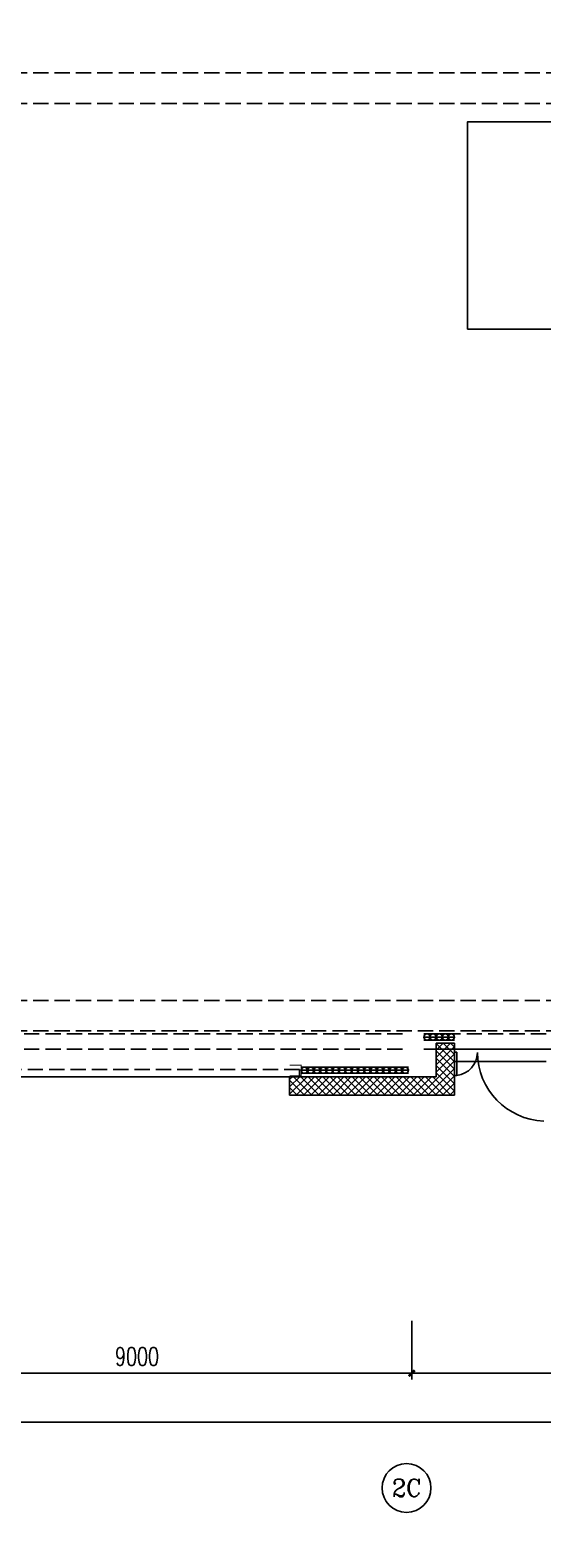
# Model space of a CAD drawing. Extents: x -474411 to 577939, y 0 to 1014176.
# Drawn here: x -153112 to -144715, y 632581 to 656878 of the extents above; entities that cross this region are included whole.
import ezdxf
from ezdxf.enums import TextEntityAlignment as Align

# ---------------------------------------------------------------- set-up
doc = ezdxf.new("R2010")
doc.units = 0
doc.header["$LTSCALE"] = 1000
doc.header["$MEASUREMENT"] = 0
doc.linetypes.add('10平面$0$DASH', pattern=[0.35, 0.25, -0.1])
doc.linetypes.add('DASH', pattern=[0.35, 0.25, -0.1])
doc.layers.get('Defpoints').update_dxf_attribs({"color": 210})
for name, color, linetype in [('10平面$0$WINDOW', 4, 'Continuous'), ('A-AXIS-D', 1, 'Continuous'), ('A-HATCH-2', 251, 'Continuous'), ('A-SFCE', 30, 'Continuous'), ('A-WINDOW', 140, 'Continuous'), ('AS-WALL', 40, 'Continuous'), ('AS-结构边线层', 200, 'Continuous'), ('DIM_SYMB', 3, 'Continuous'), ('PUB_HATCH', 8, 'Continuous'), ('PUB_TEXT', 7, 'Continuous')]:
    doc.layers.add(name, color=color, linetype=linetype)
doc.styles.add('_TCH_AXIS', font='COMPLEX', dxfattribs={"bigfont": 'GBCBIG'})
doc.styles.add('_TCH_DIM_T3', font='SIMPLEX', dxfattribs={"width": 0.705882, "bigfont": 'GBCBIG'})
doc.dimstyles.new('_TCH_ARCH&&100', dxfattribs={"dimtxt": 297.5, "dimasz": 100, "dimexe": 100, "dimexo": 100, "dimgap": 126.25, "dimtad": 1, "dimdec": 0, "dimzin": 0, "dimdsep": 46, "dimtxsty": '_TCH_DIM_T3', "dimblk": 'ARCHTICK', "dimcen": 0.09, "dimclrt": 7, "dimazin": 2, "dimtfac": 1, "dimtdec": 0, "dimtix": 1, "dimtmove": 2, "dimatfit": 3, "dimfxl": 0, "dimtolj": 1, "dimtzin": 0, "dimarcsym": 0})

# ---------------------------------------------------------------- blocks, each defined once
blk = doc.blocks.new('42343243')
at = {"color": 8, "linetype": '10平面$0$DASH'}
for p, q in [((-148694, 1222870), (-154014, 1222870)), ((-148694, 1222750), (-154014, 1222750))]:
    blk.add_line(p, q, dxfattribs=at)
at = {"color": 8, "linetype": 'Continuous'}
blk.add_line((-148694, 1222870), (-148694, 1222750), dxfattribs=at)
at = {"color": 8}
for p, q in [((-146154, 1222470), (-146154, 1222848)), ((-146117, 1222848), (-146154, 1222848)), ((-146117, 1222470), (-146117, 1222848)), ((-146117, 1222470), (-146154, 1222470))]:
    blk.add_line(p, q, dxfattribs=at)
for centre, major_axis, start_param, end_param in [((-144647, 1222467), (800, 800), 0.824655, 2.351373), ((-146155, 1222474), (-266, 266), 3.923323, 5.394768)]:
    blk.add_ellipse(centre, major_axis=major_axis, ratio=1, start_param=start_param, end_param=end_param, dxfattribs=at)
at = {"layer": '10平面$0$WINDOW', "color": 8}
blk.add_line((-144654, 1222620), (-146154, 1222620), dxfattribs=at)
at = {"layer": 'AS-WALL', "color": 8}
for p, q in [((-146154, 1223170), (-148854, 1223170)), ((-148854, 1222870), (-148854, 1223170)), ((-146154, 1222620), (-146154, 1223170)), ((-146454, 1222870), (-148854, 1222870)), ((-146454, 1222320), (-146454, 1222870)), ((-146154, 1222320), (-146154, 1222620)), ((-146454, 1222320), (-146154, 1222320))]:
    blk.add_line(p, q, dxfattribs=at)
at = {"layer": 'PUB_HATCH', "color": 8, "linetype": 'Continuous'}
for p, q in [((-148854, 1223167), (-148851, 1223170)), ((-148854, 1223047), (-148731, 1223170)), ((-148854, 1222927), (-148611, 1223170)), ((-148569, 1222870), (-148854, 1223155)), ((-148791, 1222870), (-148491, 1223170)), ((-148449, 1222870), (-148749, 1223170)), ((-148671, 1222870), (-148371, 1223170)), ((-148329, 1222870), (-148629, 1223170)), ((-148551, 1222870), (-148251, 1223170)), ((-148209, 1222870), (-148509, 1223170)), ((-148431, 1222870), (-148131, 1223170)), ((-148089, 1222870), (-148389, 1223170)), ((-148311, 1222870), (-148011, 1223170)), ((-147969, 1222870), (-148269, 1223170)), ((-148191, 1222870), (-147891, 1223170)), ((-147849, 1222870), (-148149, 1223170)), ((-148071, 1222870), (-147771, 1223170)), ((-147729, 1222870), (-148029, 1223170)), ((-147951, 1222870), (-147651, 1223170)), ((-147609, 1222870), (-147909, 1223170)), ((-147831, 1222870), (-147531, 1223170)), ((-147489, 1222870), (-147789, 1223170)), ((-147711, 1222870), (-147411, 1223170)), ((-147369, 1222870), (-147669, 1223170)), ((-147591, 1222870), (-147291, 1223170)), ((-147249, 1222870), (-147549, 1223170)), ((-147471, 1222870), (-147171, 1223170)), ((-147129, 1222870), (-147429, 1223170)), ((-147351, 1222870), (-147051, 1223170)), ((-147009, 1222870), (-147309, 1223170)), ((-147231, 1222870), (-146931, 1223170)), ((-146889, 1222870), (-147189, 1223170)), ((-147111, 1222870), (-146811, 1223170)), ((-146769, 1222870), (-147069, 1223170)), ((-146991, 1222870), (-146691, 1223170)), ((-146649, 1222870), (-146949, 1223170)), ((-146871, 1222870), (-146571, 1223170)), ((-146529, 1222870), (-146829, 1223170)), ((-146751, 1222870), (-146451, 1223170)), ((-146432, 1222893), (-146709, 1223170)), ((-146631, 1222870), (-146331, 1223170)), ((-146372, 1222953), (-146589, 1223170)), ((-146511, 1222870), (-146211, 1223170)), ((-146312, 1223013), (-146469, 1223170)), ((-146252, 1223073), (-146349, 1223170)), ((-146192, 1223133), (-146229, 1223170)), ((-146154, 1223095), (-146192, 1223133)), ((-148689, 1222870), (-148854, 1223035)), ((-148809, 1222870), (-148854, 1222915)), ((-146454, 1222807), (-146154, 1223107)), ((-146454, 1222687), (-146154, 1222987)), ((-146157, 1222618), (-146432, 1222893)), ((-146154, 1222735), (-146372, 1222953)), ((-146154, 1222855), (-146312, 1223013)), ((-146154, 1222975), (-146252, 1223073)), ((-146454, 1222567), (-146154, 1222867)), ((-146217, 1222558), (-146454, 1222795)), ((-146454, 1222447), (-146154, 1222747)), ((-146277, 1222498), (-146454, 1222675)), ((-146454, 1222327), (-146154, 1222627)), ((-146337, 1222438), (-146454, 1222555)), ((-146397, 1222378), (-146454, 1222435)), ((-146341, 1222320), (-146154, 1222507)), ((-146219, 1222320), (-146337, 1222438)), ((-146154, 1222375), (-146277, 1222498)), ((-146221, 1222320), (-146154, 1222387)), ((-146154, 1222495), (-146217, 1222558)), ((-146154, 1222615), (-146157, 1222618)), ((-146339, 1222320), (-146397, 1222378))]:
    blk.add_line(p, q, dxfattribs=at)
blk = doc.blocks.new('43243')
at = {"layer": 'AS-结构边线层', "color": 8}
blk.add_lwpolyline([(-155994, 639720), (-146454, 639720), (-146454, 640170), (-144354, 640170), (-144354, 639720), (-128354, 639720), (-128354, 658060), (-128054, 658060), (-128054, 681330)], dxfattribs=at)
blk = doc.blocks.new('w42343')
at = {"layer": 'A-HATCH-2', "linetype": 'DASH'}
for p, q in [((-263654, 656170), (-128354, 656170)), ((-263654, 655670), (-128354, 655670)), ((-263654, 640970), (-128354, 640970)), ((-263654, 640470), (-128354, 640470))]:
    blk.add_line(p, q, dxfattribs=at)
blk = doc.blocks.new('34242343243')
at = {"color": 8}
for p, q in [((-146554, 640420), (-146654, 640420)), ((-146554, 640370), (-146654, 640370)), ((-146554, 640320), (-146654, 640320)), ((-146454, 640420), (-146554, 640420)), ((-146454, 640370), (-146554, 640370)), ((-146454, 640320), (-146554, 640320)), ((-146354, 640420), (-146454, 640420)), ((-146354, 640370), (-146454, 640370)), ((-146354, 640320), (-146454, 640320)), ((-146254, 640420), (-146354, 640420)), ((-146254, 640370), (-146354, 640370)), ((-146254, 640320), (-146354, 640320)), ((-146154, 640420), (-146254, 640420)), ((-146154, 640370), (-146254, 640370)), ((-146154, 640320), (-146254, 640320)), ((-148665, 639876), (-148562, 639876)), ((-148665, 639826), (-148562, 639826)), ((-148665, 639776), (-148562, 639776)), ((-148562, 639876), (-148458, 639876)), ((-148562, 639826), (-148458, 639826)), ((-148562, 639776), (-148458, 639776)), ((-148458, 639876), (-148355, 639876)), ((-148458, 639826), (-148355, 639826)), ((-148458, 639776), (-148355, 639776)), ((-148355, 639876), (-148252, 639876)), ((-148355, 639826), (-148252, 639826)), ((-148355, 639776), (-148252, 639776)), ((-148252, 639876), (-148148, 639876)), ((-148252, 639826), (-148148, 639826)), ((-148252, 639776), (-148148, 639776)), ((-148148, 639876), (-148045, 639876)), ((-148148, 639826), (-148045, 639826)), ((-148148, 639776), (-148045, 639776)), ((-148045, 639876), (-147942, 639876)), ((-148045, 639826), (-147942, 639826)), ((-148045, 639776), (-147942, 639776)), ((-147942, 639876), (-147838, 639876)), ((-147942, 639826), (-147838, 639826)), ((-147942, 639776), (-147838, 639776)), ((-147838, 639876), (-147735, 639876)), ((-147838, 639826), (-147735, 639826)), ((-147838, 639776), (-147735, 639776)), ((-147735, 639876), (-147632, 639876)), ((-147735, 639826), (-147632, 639826)), ((-147735, 639776), (-147632, 639776)), ((-147632, 639876), (-147528, 639876)), ((-147632, 639826), (-147528, 639826)), ((-147632, 639776), (-147528, 639776)), ((-147528, 639876), (-147425, 639876)), ((-147528, 639826), (-147425, 639826)), ((-147528, 639776), (-147425, 639776)), ((-147425, 639876), (-147322, 639876)), ((-147425, 639826), (-147322, 639826)), ((-147425, 639776), (-147322, 639776)), ((-147322, 639876), (-147218, 639876)), ((-147322, 639826), (-147218, 639826)), ((-147322, 639776), (-147218, 639776)), ((-147218, 639876), (-147115, 639876)), ((-147218, 639826), (-147115, 639826)), ((-147218, 639776), (-147115, 639776)), ((-147115, 639876), (-147012, 639876)), ((-147115, 639826), (-147012, 639826)), ((-147115, 639776), (-147012, 639776)), ((-147012, 639876), (-146908, 639876)), ((-147012, 639826), (-146908, 639826)), ((-147012, 639776), (-146908, 639776))]:
    blk.add_line(p, q, dxfattribs=at)
for centre in [(-146604, 640370), (-146504, 640370), (-146404, 640370), (-146304, 640370), (-146204, 640370)]:
    blk.add_ellipse(centre, major_axis=(0, 50), ratio=0.999998, start_param=1.570797360583209, end_param=7.853982667762795, dxfattribs=at)
at = {"color": 8, "extrusion": (0, 0, -1)}
for centre in [(-148613, 639826), (-148510, 639826), (-148407, 639826), (-148303, 639826), (-148200, 639826), (-148097, 639826), (-147993, 639826), (-147890, 639826), (-147787, 639826), (-147683, 639826), (-147580, 639826), (-147477, 639826), (-147373, 639826), (-147270, 639826), (-147167, 639826), (-147063, 639826), (-146960, 639826)]:
    blk.add_ellipse(centre, major_axis=(-51.7, 0), ratio=0.96766, start_param=3.141593, end_param=9.424778, dxfattribs=at)
at = {"layer": 'A-SFCE', "color": 8, "const_width": 20}
blk.add_lwpolyline([(-148855, 639730), (-148665, 639730), (-148665, 639910), (-148855, 639910)], dxfattribs=at)
blk = doc.blocks.new('_ArchTick')
at = {"color": 0, "linetype": 'ByBlock', "const_width": 0.4}
blk.add_lwpolyline([(-0.5, -0.5), (0.5, 0.5)], dxfattribs=at)
blk = doc.blocks.new('*D578')
at = {"layer": 'A-AXIS-D', "color": 0, "lineweight": -2}
for p, q in [((-155854, 635720), (-155854, 634760)), ((-146854, 635720), (-146854, 634760)), ((-155854, 634860), (-146854, 634860))]:
    blk.add_line(p, q, dxfattribs=at)
at = {"layer": 'Defpoints', "color": 0}
for p in [(-155854, 635820), (-146854, 635820), (-146854, 634860)]:
    blk.add_point(p, dxfattribs=at)
at = {"layer": 'A-AXIS-D', "color": 0, "lineweight": -2, "xscale": 100, "yscale": 100, "zscale": 100, "rotation": 180}
blk.add_blockref('_ArchTick', (-155854, 634860), dxfattribs=at)
at = {"layer": 'A-AXIS-D', "color": 0, "lineweight": -2, "xscale": 100, "yscale": 100, "zscale": 100}
blk.add_blockref('_ArchTick', (-146854, 634860), dxfattribs=at)
at = {"layer": 'A-AXIS-D', "color": 7, "insert": (-151354, 635135), "char_height": 297.5, "attachment_point": 5, "style": '_TCH_DIM_T3'}
blk.add_mtext('\\A1;9000', dxfattribs=at)
blk = doc.blocks.new('*D579')
at = {"layer": 'A-AXIS-D', "color": 0, "lineweight": -2}
for p, q in [((-146854, 635720), (-146854, 634760)), ((-137854, 635720), (-137854, 634760)), ((-146854, 634860), (-137854, 634860))]:
    blk.add_line(p, q, dxfattribs=at)
at = {"layer": 'Defpoints', "color": 0}
for p in [(-146854, 635820), (-137854, 635820), (-137854, 634860)]:
    blk.add_point(p, dxfattribs=at)
at = {"layer": 'A-AXIS-D', "color": 0, "lineweight": -2, "xscale": 100, "yscale": 100, "zscale": 100, "rotation": 180}
blk.add_blockref('_ArchTick', (-146854, 634860), dxfattribs=at)
at = {"layer": 'A-AXIS-D', "color": 0, "lineweight": -2, "xscale": 100, "yscale": 100, "zscale": 100}
blk.add_blockref('_ArchTick', (-137854, 634860), dxfattribs=at)
at = {"layer": 'A-AXIS-D', "color": 7, "insert": (-142354, 635135), "char_height": 297.5, "attachment_point": 5, "style": '_TCH_DIM_T3'}
blk.add_mtext('\\A1;9000', dxfattribs=at)
blk = doc.blocks.new('*D611')
at = {"layer": 'A-AXIS-D', "color": 0, "lineweight": -2}
for p, q in [((-286054, 635620), (-286054, 633960)), ((-128054, 635620), (-128054, 633960)), ((-286054, 634060), (-128054, 634060))]:
    blk.add_line(p, q, dxfattribs=at)
at = {"layer": 'Defpoints', "color": 0}
for p in [(-286054, 635720), (-128054, 635720), (-128054, 634060)]:
    blk.add_point(p, dxfattribs=at)
at = {"layer": 'A-AXIS-D', "color": 0, "lineweight": -2, "xscale": 100, "yscale": 100, "zscale": 100, "rotation": 180}
blk.add_blockref('_ArchTick', (-286054, 634060), dxfattribs=at)
at = {"layer": 'A-AXIS-D', "color": 0, "lineweight": -2, "xscale": 100, "yscale": 100, "zscale": 100}
blk.add_blockref('_ArchTick', (-128054, 634060), dxfattribs=at)
at = {"layer": 'A-AXIS-D', "color": 7, "insert": (-207054, 634335), "char_height": 297.5, "attachment_point": 5, "style": '_TCH_DIM_T3'}
blk.add_mtext('\\A1;158000', dxfattribs=at)

msp = doc.modelspace()

# ---------------------------------------------------------------- linework, layer by layer
at = {"layer": 'A-AXIS-D', "color": 8}
msp.add_circle((-146939.1, 632981.1), 400, dxfattribs=at)
at = {"layer": 'A-SFCE', "color": 8, "linetype": 'DASH'}
for p, q in [((-147004.2, 640420), (-164704.2, 640420)), ((-138004.2, 640420), (-146704.2, 640420)), ((-147004.2, 640170), (-164704.2, 640170)), ((-138004.2, 640170), (-146704.2, 640170))]:
    msp.add_line(p, q, dxfattribs=at)
at = {"layer": 'A-SFCE', "color": 8}
msp.add_lwpolyline([(-145940, 651970.2), (-136440, 651970.2), (-136440, 655370.2), (-145940, 655370.2)], close=True, dxfattribs=at)

# ---------------------------------------------------------------- block references
at = {"layer": 'A-WINDOW', "color": 8}
for name in ['43243', 'w42343']:
    msp.add_blockref(name, (0, 0), dxfattribs=at)
at = {"layer": 'A-WINDOW', "color": 8, "xscale": -1, "rotation": 180}
msp.add_blockref('42343243', (0, 1862590), dxfattribs=at)
at = {"layer": 'DIM_SYMB', "color": 8}
msp.add_blockref('34242343243', (0, 0), dxfattribs=at)

# ---------------------------------------------------------------- texts
at = {"layer": 'PUB_TEXT', "color": 8, "style": '_TCH_AXIS'}
msp.add_text('2C', height=288.12, dxfattribs=at).set_placement((-147179.2, 632837.1), (-146699, 632837.1), align=Align.FIT)

# ---------------------------------------------------------------- dimensions: what is measured, and where the dimension line sits
at = {"layer": 'A-AXIS-D', "color": 8}
for base, p1, p2, picture, middle in [((-128054.2, 634060), (-286054.2, 635720), (-128054.2, 635720), '*D611', (-207054.2, 634335)), ((-146854.2, 634860), (-155854.2, 635820), (-146854.2, 635820), '*D578', (-151354.2, 635135)), ((-137854.2, 634860), (-146854.2, 635820), (-137854.2, 635820), '*D579', (-142354.2, 635135))]:
    dim = msp.add_linear_dim(base=base, p1=p1, p2=p2, angle=0, dimstyle='_TCH_ARCH&&100', override={"dimgap": 0}, dxfattribs=at)
    dim.commit()
    dim.dimension.update_dxf_attribs({"geometry": picture, "text_midpoint": middle, "dimtype": 161})

doc.saveas('drawing.dxf')
